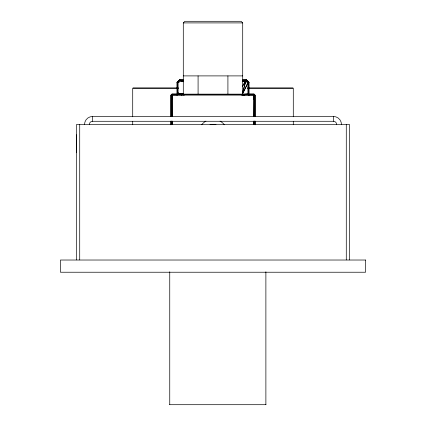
<?xml version="1.0" encoding="UTF-8"?>
<svg xmlns="http://www.w3.org/2000/svg" width="426" height="426" viewBox="0 0 426 426"><rect width="100%" height="100%" fill="white"/><g stroke="black" fill="none" stroke-linecap="round" stroke-linejoin="round"><path stroke-width="0.64" d="M177.125 88.171L177.125 82.293L179.793 79.891L183.116 79.891M177.125 95.499L177.125 93.502L178.329 93.017M248.88 87.937L248.88 93.395L248.544 93.72L248.544 82.633L248.859 82.293L246.207 79.891L242.884 79.891M254.104 116.602L254.104 95.328L253.821 116.575M253.795 99.609L254.104 95.328M242.559 93.15L245.871 80.865L242.623 80.865M242.586 92.517L245.871 80.865L242.666 81.606M246.095 80.28L246.462 79.896L248.88 82.293L248.88 95.381M242.623 93.848L247.905 82.9L245.871 80.865L242.735 81.765M242.511 93.805L247.905 82.9L247.905 93.72L242.341 94.423M242.479 86.489L245.871 80.865L242.575 85.685M172.109 95.025L171.896 116.602M183.292 95.19L183.292 22.908L184.9 21.3L241.1 21.3L242.708 22.908L242.708 95.19M241.494 95.168L241.766 94.364L253.811 94.364A0.964 0.964 0 0 1 254.753 95.328L254.753 116.602M249.189 94.364L249.519 94.029L254.114 94.029L253.784 94.364M254.748 95.328L255.078 94.993L255.078 116.213M179.793 79.891L177.115 82.287L177.472 82.633L177.472 93.72L177.136 93.39L177.12 82.287L179.538 79.896L183.089 80.008M183.707 80.221L179.863 80.221L177.472 82.633L177.125 82.293L179.554 79.896M178.34 92.916L177.136 93.39L177.131 87.937M242.708 94.966L248.172 94.503L242.692 94.87L249.056 94.998M242.911 80.008L246.462 79.896M183.292 22.908L242.708 22.908M183.292 75.897L242.708 75.897M242.293 80.221L246.137 80.221L248.544 82.633L248.88 82.293L246.207 79.891M183.388 80.865L180.145 80.865L178.111 82.9L178.111 93.72L183.286 94.29M133.029 87.942L178.446 87.937M247.559 87.937L292.971 87.942M178.318 88.262L132.71 88.262L132.71 116.793M247.682 88.262L293.29 88.262L293.29 116.793M183.196 93.72L178.111 93.72L183.191 94.039M171.966 94.141L254.034 94.141M170.922 116.213L170.922 94.993L171.252 95.328A0.964 0.964 0 0 1 172.21 94.364L241.494 94.636M172.216 95.003L176.827 95.003M249.189 95.003L254.013 95.104L254.034 116.351M254.034 95.104L171.966 95.104L171.966 116.351M84.534 124.493A8.03 8.03 0 0 1 92.564 116.468L333.436 116.468A8.03 8.03 0 0 1 341.466 124.493M89.353 124.493A3.211 3.211 0 0 1 92.564 121.282L333.436 121.282A3.211 3.211 0 0 1 336.647 124.493M210.023 124.562L215.977 124.562M169.66 404.7L265.973 404.7M177.44 94.849L183.292 95.003M177.115 82.287L179.106 82.356M183.345 81.606L180.145 80.865L183.276 81.765M246.446 79.896L248.859 82.293L248.859 88.166M179.538 79.896L179.889 80.28M176.827 94.364L176.497 94.029L171.886 94.029L172.216 94.364M172.205 99.615L171.896 95.328L172.179 116.575M349.49 259.833L349.49 124.493L76.51 124.493L76.51 259.833M346.279 124.493L346.279 259.833M333.436 116.468L333.436 121.282M293.29 121.437L293.29 124.754M265.883 271.804L265.883 404.7M255.078 121.516L255.078 124.834M254.998 95.104L254.998 116.351M254.998 120.995L254.998 124.317M254.775 95.328L254.775 116.607M254.775 121.261L254.775 124.589M254.748 121.256L254.753 124.578M254.104 121.256L254.104 124.578M254.034 120.995L254.034 124.317M253.821 121.229L253.821 124.552M227.915 75.897L227.915 94.524M198.085 75.897L198.085 94.524M184.506 94.636L184.506 95.168M172.179 121.229L172.179 124.552M171.966 120.995L171.966 124.317M171.896 121.256L171.896 124.578M171.225 95.328L171.225 116.607M171.252 121.256L171.225 124.589M171.002 95.104L171.002 116.351M171.002 120.995L171.002 124.317M170.922 121.516L170.922 124.834M169.75 271.804L169.75 404.7M132.71 121.437L132.71 124.754M92.564 116.468L92.564 121.282M79.721 124.493L79.721 259.833M76.669 134.776L76.669 152.753M201.652 124.781A14.452 14.452 0 0 1 205.939 121.117M220.061 121.117A14.452 14.452 0 0 1 224.348 124.781M244.327 95.179A0.964 0.964 0 0 1 245.275 94.364M180.725 94.364A0.964 0.964 0 0 1 181.673 95.179M248.885 82.287L246.899 82.356L248.88 82.293M365.551 260.025L60.449 260.025L60.449 272.23L365.551 272.23L365.551 260.025"/></g></svg>
